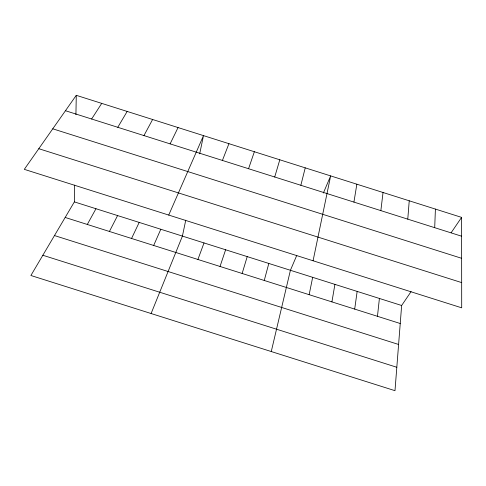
<?xml version="1.0" encoding="UTF-8"?>
<svg xmlns="http://www.w3.org/2000/svg" width="486" height="486" viewBox="0 0 486 486"><rect width="100%" height="100%" fill="white"/><g stroke="black" fill="none" stroke-linecap="round" stroke-linejoin="round"><path stroke-width="0.73" d="M411.083 291.618L401.643 305.494L394.99 390.683L30.891 275.495L74.364 201.89L74.662 185.111M75.925 114.69L76.272 95.317L461.597 217.382L461.7 307.826L24.3 169.347L76.272 95.317M434.703 227.679L435.413 209.089M407.778 219.156L409.23 200.791M377.464 316.307L379.402 298.453M380.854 210.626L383.041 192.499M354.695 309.096L357.155 291.412M353.93 202.097L356.852 184.2M331.92 301.891L334.915 284.371M309.145 294.68L312.668 277.33M313.075 260.769L330.656 175.902L323.354 193.033M185.749 220.213L182.414 236.099L151.103 313.525M199.673 153.855L203.494 135.618L168.733 215.073M271.261 351.542L290.415 270.289L296.782 255.363M300.852 185.288L305.232 167.846M264.256 280.471L268.819 263.448M274.712 177.007L279.802 159.791M242.143 273.472L247.222 256.614M220.03 266.474L225.619 249.774M248.565 168.721L254.366 151.735M197.911 259.475L204.017 242.939M222.412 160.441L228.936 143.68M153.673 245.473L160.805 229.258M131.548 238.468L139.196 222.418M170.106 143.874L178.058 127.563M109.423 231.464L117.588 215.577M143.947 135.588L152.616 119.501M87.298 224.459L95.979 208.737M117.782 127.302L127.168 111.44M91.623 119.009L101.72 103.378M451.117 232.782L461.597 217.382M65.452 110.723L461.621 236.208M52.755 128.808L461.645 258.303M38.795 148.698L461.67 282.597M74.364 201.89L401.643 305.494M65.173 217.455L400.233 323.512M54.481 235.558L398.599 344.465M42.841 255.259L396.819 367.27"/></g></svg>
